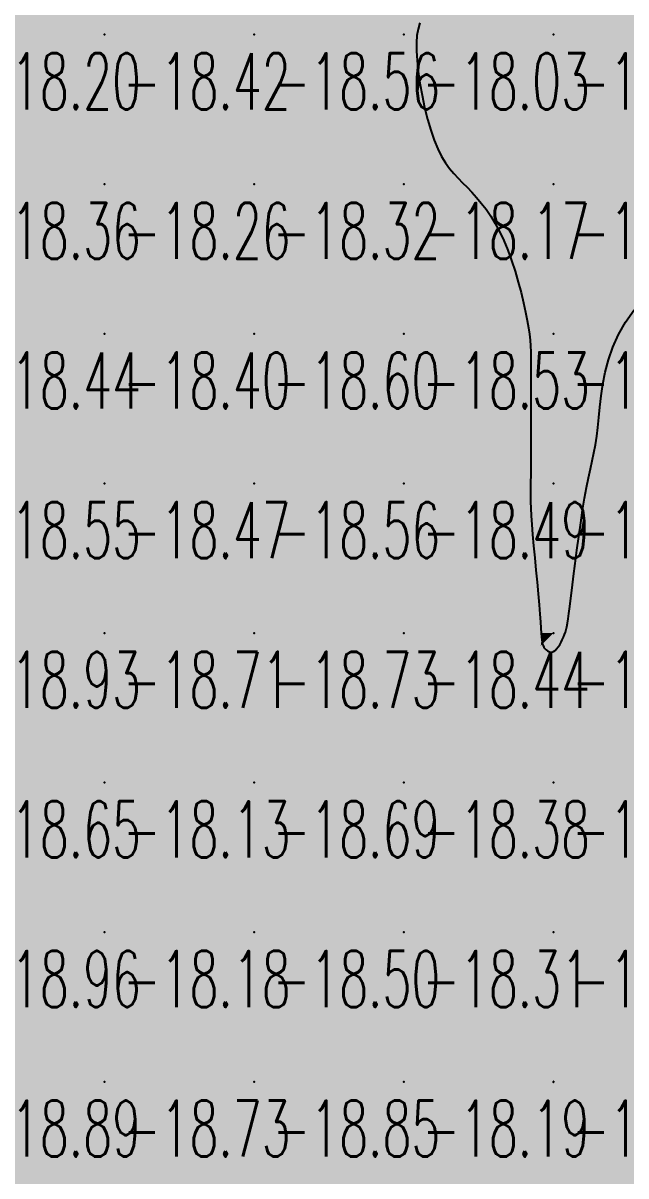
# Model space of a CAD drawing. Header units: millimetres. Extents: x 88261 to 90953, y 390274 to 392322.
# Drawn here: x 89434.8 to 89475.1, y 390890.9 to 390968 of the extents above; entities that cross this region are included whole.
import ezdxf
from ezdxf.enums import TextEntityAlignment as Align

# ---------------------------------------------------------------- set-up
doc = ezdxf.new("R2010")
doc.units = ezdxf.units.MM
doc.header["$LTSCALE"] = 25
for name, color, linetype in [('CN_03_00', 7, 'Continuous'), ('COTEAlt', 7, 'Continuous'), ('TN_COLORIAGE', 7, 'Continuous')]:
    doc.layers.add(name, color=color, linetype=linetype)
doc.styles.add('Simplex 1.0', font='Simplex.shx', dxfattribs={"width": 0.99, "height": 2.5})
doc.styles.get("Standard").update_dxf_attribs({"font": 'times.ttf'})

# ---------------------------------------------------------------- blocks, each defined once
blk = doc.blocks.new('COTE')
at = {"color": 0}
blk.add_point((0, 0), dxfattribs=at)
at = {"layer": 'COTEAlt'}
blk.add_attdef('ALT', text='', height=3.75, dxfattribs=at).set_placement((1.25, -1.25), align=Align.TOP_LEFT)

msp = doc.modelspace()

# ---------------------------------------------------------------- linework, layer by layer
at = {"layer": 'CN_03_00', "elevation": -18, "flags": 128}
msp.add_lwpolyline([(89461.318, 390968.015), (89461.201, 390967.609), (89461.124, 390967.18), (89461.086, 390966.7), (89461.088, 390966.145), (89461.13, 390965.495), (89461.21, 390964.768), (89461.324, 390963.988), (89461.468, 390963.18), (89461.639, 390962.369), (89461.832, 390961.581), (89462.045, 390960.84), (89462.274, 390960.17), (89462.515, 390959.591), (89462.767, 390959.095), (89463.031, 390958.666), (89463.304, 390958.291), (89463.586, 390957.954), (89463.877, 390957.641), (89464.176, 390957.338), (89464.483, 390957.03), (89464.795, 390956.704), (89465.111, 390956.354), (89465.428, 390955.974), (89465.743, 390955.56), (89466.054, 390955.108), (89466.358, 390954.612), (89466.652, 390954.068), (89466.934, 390953.472), (89467.2, 390952.821), (89467.449, 390952.129), (89467.68, 390951.416), (89467.891, 390950.697), (89468.08, 390949.991), (89468.246, 390949.315), (89468.386, 390948.686), (89468.5, 390948.123), (89468.587, 390947.636), (89468.65, 390947.207), (89468.692, 390946.814), (89468.717, 390946.432), (89468.729, 390946.038), (89468.733, 390945.607), (89468.731, 390945.116), (89468.729, 390944.541), (89468.728, 390943.867), (89468.728, 390943.111), (89468.73, 390942.301), (89468.733, 390941.464), (89468.735, 390940.627), (89468.736, 390939.816), (89468.736, 390939.058), (89468.733, 390938.38), (89468.728, 390937.8), (89468.723, 390937.3), (89468.718, 390936.854), (89468.718, 390936.435), (89468.724, 390936.017), (89468.739, 390935.572), (89468.764, 390935.075), (89468.803, 390934.498), (89468.857, 390933.825), (89468.922, 390933.074), (89468.995, 390932.273), (89469.071, 390931.45), (89469.149, 390930.632), (89469.222, 390929.849), (89469.288, 390929.128), (89469.343, 390928.496), (89469.383, 390927.975), (89469.412, 390927.557), (89469.434, 390927.228), (89469.452, 390926.973), (89469.469, 390926.777), (89469.49, 390926.626), (89469.519, 390926.504), (89469.558, 390926.399), (89469.612, 390926.297), (89469.679, 390926.201), (89469.757, 390926.115), (89469.844, 390926.044), (89469.939, 390925.992), (89470.039, 390925.965), (89470.144, 390925.966), (89470.25, 390926.001), (89470.356, 390926.072), (89470.461, 390926.175), (89470.564, 390926.305), (89470.662, 390926.454), (89470.755, 390926.617), (89470.84, 390926.789), (89470.918, 390926.962), (89470.986, 390927.131), (89471.043, 390927.294), (89471.092, 390927.464), (89471.137, 390927.658), (89471.18, 390927.892), (89471.226, 390928.183), (89471.276, 390928.549), (89471.335, 390929.006), (89471.405, 390929.571), (89471.49, 390930.254), (89471.587, 390931.035), (89471.696, 390931.887), (89471.813, 390932.782), (89471.937, 390933.694), (89472.066, 390934.596), (89472.198, 390935.46), (89472.33, 390936.259), (89472.462, 390936.973), (89472.591, 390937.615), (89472.716, 390938.202), (89472.834, 390938.754), (89472.945, 390939.29), (89473.046, 390939.827), (89473.136, 390940.386), (89473.214, 390940.985), (89473.28, 390941.638), (89473.347, 390942.342), (89473.429, 390943.088), (89473.541, 390943.87), (89473.697, 390944.678), (89473.914, 390945.505), (89474.205, 390946.343), (89474.586, 390947.184), (89475.065, 390948.018), (89475.631, 390948.831)], dxfattribs=at)
msp.add_lwpolyline([(89470.258, 390897.242), (89470.259, 390897.244), (89470.26, 390897.246), (89470.261, 390897.248), (89470.262, 390897.25), (89470.262, 390897.252), (89470.262, 390897.254), (89470.262, 390897.256), (89470.261, 390897.258), (89470.26, 390897.26), (89470.258, 390897.261), (89470.257, 390897.263), (89470.255, 390897.263), (89470.253, 390897.264), (89470.251, 390897.264), (89470.249, 390897.263), (89470.247, 390897.262), (89470.245, 390897.26), (89470.243, 390897.257), (89470.241, 390897.254), (89470.239, 390897.251), (89470.237, 390897.247), (89470.235, 390897.244), (89470.234, 390897.24), (89470.232, 390897.236), (89470.23, 390897.233), (89470.229, 390897.23), (89470.228, 390897.227), (89470.227, 390897.224), (89470.227, 390897.222), (89470.227, 390897.22), (89470.228, 390897.219), (89470.229, 390897.218), (89470.231, 390897.218), (89470.233, 390897.218), (89470.235, 390897.219), (89470.238, 390897.221), (89470.241, 390897.222), (89470.243, 390897.224), (89470.246, 390897.225), (89470.248, 390897.227), (89470.25, 390897.229), (89470.251, 390897.231), (89470.253, 390897.232), (89470.254, 390897.234), (89470.255, 390897.236), (89470.256, 390897.238), (89470.257, 390897.24), (89470.258, 390897.242)], close=True, dxfattribs=at)
at = {"layer": 'TN_COLORIAGE', "color": 203}
for points in [[(89430.249, 390967.239, -18.357), (89440.249, 390967.239, -18.357), (89440.249, 390977.239, -18.357)], [(89430.249, 390977.239, -18.357), (89430.249, 390967.239, -18.357), (89440.249, 390977.239, -18.357)], [(89440.249, 390967.239, -18.357), (89450.249, 390967.239, -18.357), (89450.249, 390977.239, -18.357)], [(89440.249, 390977.239, -18.357), (89440.249, 390967.239, -18.357), (89450.249, 390977.239, -18.357)], [(89450.249, 390967.239, -18.162), (89460.249, 390967.239, -18.162), (89460.249, 390977.239, -18.162)], [(89450.249, 390977.239, -18.162), (89450.249, 390967.239, -18.162), (89460.249, 390977.239, -18.162)], [(89460.249, 390977.239, -18), (89465.12, 390977.239, -18), (89460.249, 390967.239, -18), (89461.785, 390968.776, -18)], [(89460.649, 390967.239, -18.031), (89461.785, 390968.776, -18.031), (89460.249, 390967.239, -18.031)], [(89430.249, 390957.239, -18.424), (89440.249, 390957.239, -18.424), (89440.249, 390967.239, -18.424)], [(89430.249, 390967.239, -18.424), (89430.249, 390957.239, -18.424), (89440.249, 390967.239, -18.424)], [(89440.249, 390957.239, -18.557), (89450.249, 390957.239, -18.557), (89450.249, 390967.239, -18.557)], [(89440.249, 390967.239, -18.557), (89440.249, 390957.239, -18.557), (89450.249, 390967.239, -18.557)], [(89450.249, 390957.239, -18.031), (89460.249, 390957.239, -18.031), (89460.249, 390967.239, -18.031)], [(89450.249, 390967.239, -18.031), (89450.249, 390957.239, -18.031), (89460.249, 390967.239, -18.031)], [(89460.249, 390957.239, -18), (89462.145, 390959.136, -18), (89460.249, 390967.239, -18), (89460.649, 390967.239, -18)], [(89462.145, 390959.136, -18.174), (89464.413, 390957.239, -18.174), (89460.249, 390957.239, -18.174)], [(89430.249, 390947.239, -18.256), (89440.249, 390947.239, -18.256), (89440.249, 390957.239, -18.256)], [(89430.249, 390957.239, -18.256), (89430.249, 390947.239, -18.256), (89440.249, 390957.239, -18.256)], [(89440.249, 390947.239, -18.323), (89450.249, 390947.239, -18.323), (89450.249, 390957.239, -18.323)], [(89440.249, 390957.239, -18.323), (89440.249, 390947.239, -18.323), (89450.249, 390957.239, -18.323)], [(89450.249, 390947.239, -18.174), (89460.249, 390947.239, -18.174), (89460.249, 390957.239, -18.174)], [(89450.249, 390957.239, -18.174), (89450.249, 390947.239, -18.174), (89460.249, 390957.239, -18.174)], [(89460.249, 390947.239, -18), (89467.097, 390954.088, -18), (89460.249, 390957.239, -18), (89464.413, 390957.239, -18)], [(89467.097, 390954.088, -18.53), (89468.801, 390947.239, -18.53), (89460.249, 390947.239, -18.53)], [(89480.249, 390953.79, -18.188), (89473.475, 390947.239, -18.188), (89480.249, 390947.239, -18.188)], [(89430.249, 390937.239, -18.396), (89440.249, 390937.239, -18.396), (89440.249, 390947.239, -18.396)], [(89430.249, 390947.239, -18.396), (89430.249, 390937.239, -18.396), (89440.249, 390947.239, -18.396)], [(89440.249, 390937.239, -18.602), (89450.249, 390937.239, -18.602), (89450.249, 390947.239, -18.602)], [(89440.249, 390947.239, -18.602), (89440.249, 390937.239, -18.602), (89450.249, 390947.239, -18.602)], [(89450.249, 390937.239, -18.53), (89460.249, 390937.239, -18.53), (89460.249, 390947.239, -18.53)], [(89450.249, 390947.239, -18.53), (89450.249, 390937.239, -18.53), (89460.249, 390947.239, -18.53)], [(89460.249, 390947.239, -18), (89468.801, 390947.239, -18), (89460.249, 390937.239, -18), (89468.701, 390945.692, -18)], [(89480.249, 390937.239, -18), (89472.342, 390937.239, -18), (89480.249, 390947.239, -18), (89473.367, 390940.357, -18)], [(89473.475, 390947.239, -18.188), (89473.367, 390940.357, -18.188), (89480.249, 390947.239, -18.188)], [(89468.701, 390945.692, -18.49), (89468.766, 390937.239, -18.49), (89460.249, 390937.239, -18.49)], [(89430.249, 390927.239, -18.471), (89440.249, 390927.239, -18.471), (89440.249, 390937.239, -18.471)], [(89430.249, 390937.239, -18.471), (89430.249, 390927.239, -18.471), (89440.249, 390937.239, -18.471)], [(89440.249, 390927.239, -18.558), (89450.249, 390927.239, -18.558), (89450.249, 390937.239, -18.558)], [(89440.249, 390937.239, -18.558), (89440.249, 390927.239, -18.558), (89450.249, 390937.239, -18.558)], [(89450.249, 390927.239, -18.49), (89460.249, 390927.239, -18.49), (89460.249, 390937.239, -18.49)], [(89450.249, 390937.239, -18.49), (89450.249, 390927.239, -18.49), (89460.249, 390937.239, -18.49)], [(89460.249, 390937.239, -18), (89468.766, 390937.239, -18), (89460.249, 390927.239, -18), (89468.637, 390935.628, -18)], [(89480.249, 390927.239, -18), (89471.104, 390927.239, -18), (89480.249, 390937.239, -18), (89471.246, 390928.237, -18)], [(89472.342, 390937.239, -18.322), (89471.246, 390928.237, -18.322), (89480.249, 390937.239, -18.322)], [(89468.637, 390935.628, -18.444), (89469.505, 390927.239, -18.444), (89460.249, 390927.239, -18.444)], [(89430.249, 390917.239, -18.714), (89440.249, 390917.239, -18.714), (89440.249, 390927.239, -18.714)], [(89430.249, 390927.239, -18.714), (89430.249, 390917.239, -18.714), (89440.249, 390927.239, -18.714)], [(89440.249, 390917.239, -18.733), (89450.249, 390917.239, -18.733), (89450.249, 390927.239, -18.733)], [(89440.249, 390927.239, -18.733), (89440.249, 390917.239, -18.733), (89450.249, 390927.239, -18.733)], [(89450.249, 390917.239, -18.444), (89460.249, 390917.239, -18.444), (89460.249, 390927.239, -18.444)], [(89450.249, 390927.239, -18.444), (89450.249, 390917.239, -18.444), (89460.249, 390927.239, -18.444)], [(89460.249, 390927.239, -18), (89469.505, 390927.239, -18), (89460.249, 390917.239, -18), (89469.399, 390926.39, -18)], [(89470.249, 390917.239, -18.382), (89480.249, 390917.239, -18.382), (89480.249, 390927.239, -18.382)], [(89480.249, 390927.239, -18), (89471.104, 390927.239, -18), (89470.249, 390917.239, -18), (89470.249, 390925.594, -18)], [(89460.249, 390917.239, -18), (89469.399, 390926.39, -18), (89470.249, 390917.239, -18), (89470.249, 390925.594, -18)], [(89430.249, 390907.239, -18.126), (89440.249, 390907.239, -18.126), (89440.249, 390917.239, -18.126)], [(89430.249, 390917.239, -18.126), (89430.249, 390907.239, -18.126), (89440.249, 390917.239, -18.126)], [(89440.249, 390907.239, -18.691), (89450.249, 390907.239, -18.691), (89450.249, 390917.239, -18.691)], [(89440.249, 390917.239, -18.691), (89440.249, 390907.239, -18.691), (89450.249, 390917.239, -18.691)], [(89450.249, 390907.239, -18.384), (89460.249, 390907.239, -18.384), (89460.249, 390917.239, -18.384)], [(89450.249, 390917.239, -18.384), (89450.249, 390907.239, -18.384), (89460.249, 390917.239, -18.384)], [(89460.249, 390907.239, -18.181), (89470.249, 390907.239, -18.181), (89470.249, 390917.239, -18.181)], [(89460.249, 390917.239, -18.181), (89460.249, 390907.239, -18.181), (89470.249, 390917.239, -18.181)], [(89470.249, 390907.239, -18.093), (89480.249, 390907.239, -18.093), (89480.249, 390917.239, -18.093)], [(89470.249, 390917.239, -18.093), (89470.249, 390907.239, -18.093), (89480.249, 390917.239, -18.093)], [(89430.249, 390897.239, -18.179), (89440.249, 390897.239, -18.179), (89440.249, 390907.239, -18.179)], [(89430.249, 390907.239, -18.179), (89430.249, 390897.239, -18.179), (89440.249, 390907.239, -18.179)], [(89440.249, 390897.239, -18.503), (89450.249, 390897.239, -18.503), (89450.249, 390907.239, -18.503)], [(89440.249, 390907.239, -18.503), (89440.249, 390897.239, -18.503), (89450.249, 390907.239, -18.503)], [(89450.249, 390897.239, -18.305), (89460.249, 390897.239, -18.305), (89460.249, 390907.239, -18.305)], [(89450.249, 390907.239, -18.305), (89450.249, 390897.239, -18.305), (89460.249, 390907.239, -18.305)], [(89460.249, 390897.239, -18), (89470.233, 390897.239, -18), (89470.249, 390907.239, -18), (89470.249, 390897.27, -18)], [(89460.249, 390907.239, -18.096), (89460.249, 390897.239, -18.096), (89470.249, 390907.239, -18.096)], [(89480.249, 390907.239, -18), (89470.266, 390897.257, -18), (89470.249, 390907.239, -18), (89470.249, 390897.27, -18)], [(89480.249, 390897.239, -18), (89470.257, 390897.239, -18), (89480.249, 390907.239, -18), (89470.266, 390897.257, -18)], [(89430.249, 390887.239, -18.726), (89440.249, 390887.239, -18.726), (89440.249, 390897.239, -18.726)], [(89430.249, 390897.239, -18.726), (89430.249, 390887.239, -18.726), (89440.249, 390897.239, -18.726)], [(89440.249, 390887.239, -18.847), (89450.249, 390887.239, -18.847), (89450.249, 390897.239, -18.847)], [(89440.249, 390897.239, -18.847), (89440.249, 390887.239, -18.847), (89450.249, 390897.239, -18.847)], [(89450.249, 390887.239, -18.187), (89460.249, 390887.239, -18.187), (89460.249, 390897.239, -18.187)], [(89450.249, 390897.239, -18.187), (89450.249, 390887.239, -18.187), (89460.249, 390897.239, -18.187)], [(89460.249, 390897.239, -18), (89470.233, 390897.239, -18), (89460.249, 390887.239, -18), (89470.221, 390897.212, -18)], [(89470.249, 390887.239, -18.351), (89480.249, 390887.239, -18.351), (89480.249, 390897.239, -18.351)], [(89480.249, 390897.239, -18), (89470.257, 390897.239, -18), (89470.249, 390887.239, -18), (89470.249, 390897.225, -18)], [(89470.249, 390887.239, -18), (89470.249, 390897.225, -18), (89460.249, 390887.239, -18), (89470.221, 390897.212, -18)]]:
    msp.add_solid(points, dxfattribs=at)
at = {"layer": 'TN_COLORIAGE', "color": 193}
for points in [[(89461.785, 390968.776, -17.257), (89460.649, 390967.239, -17.257), (89470.249, 390977.239, -17.257), (89470.249, 390967.239, -17.257)], [(89470.249, 390967.239, -17.511), (89480.249, 390967.239, -17.511), (89480.249, 390977.239, -17.511)], [(89470.249, 390977.239, -17.511), (89470.249, 390967.239, -17.511), (89480.249, 390977.239, -17.511)], [(89460.649, 390967.239, -17.257), (89462.145, 390959.136, -17.257), (89470.249, 390967.239, -17.257)], [(89464.413, 390957.239, -17.257), (89462.145, 390959.136, -17.257), (89470.249, 390957.239, -17.257), (89470.249, 390967.239, -17.257)], [(89470.249, 390957.239, -17.718), (89480.249, 390957.239, -17.718), (89480.249, 390967.239, -17.718)], [(89470.249, 390967.239, -17.718), (89470.249, 390957.239, -17.718), (89480.249, 390967.239, -17.718)], [(89464.413, 390957.239, -17.756), (89467.097, 390954.088, -17.756), (89470.249, 390957.239, -17.756)], [(89468.801, 390947.239, -17.756), (89467.097, 390954.088, -17.756), (89470.249, 390947.239, -17.756), (89470.249, 390957.239, -17.756)], [(89473.475, 390947.239, -17.901), (89480.249, 390953.79, -17.901), (89470.249, 390947.239, -17.901), (89480.249, 390957.239, -17.901)], [(89470.249, 390957.239, -17.901), (89470.249, 390947.239, -17.901), (89480.249, 390957.239, -17.901)], [(89468.766, 390937.239, -17.91), (89468.701, 390945.692, -17.91), (89470.249, 390937.239, -17.91), (89470.249, 390947.239, -17.91)], [(89468.701, 390945.692, -17.91), (89468.801, 390947.239, -17.91), (89470.249, 390947.239, -17.91)], [(89473.367, 390940.357, -17.91), (89473.475, 390947.239, -17.91), (89470.249, 390937.239, -17.91), (89470.249, 390947.239, -17.91)], [(89473.367, 390940.357, -17.915), (89472.342, 390937.239, -17.915), (89470.249, 390937.239, -17.915)], [(89469.505, 390927.239, -17.915), (89468.637, 390935.628, -17.915), (89470.249, 390927.239, -17.915), (89470.249, 390937.239, -17.915)], [(89468.637, 390935.628, -17.915), (89468.766, 390937.239, -17.915), (89470.249, 390937.239, -17.915)], [(89471.246, 390928.237, -17.915), (89472.342, 390937.239, -17.915), (89470.249, 390927.239, -17.915), (89470.249, 390937.239, -17.915)], [(89471.246, 390928.237, -17.964), (89471.104, 390927.239, -17.964), (89470.249, 390927.239, -17.964)], [(89470.249, 390925.594, -17.964), (89469.399, 390926.39, -17.964), (89470.249, 390927.239, -17.964)], [(89469.399, 390926.39, -17.964), (89469.505, 390927.239, -17.964), (89470.249, 390927.239, -17.964)], [(89470.249, 390925.594, -17.964), (89471.104, 390927.239, -17.964), (89470.249, 390927.239, -17.964)], [(89470.221, 390897.212, -18), (89470.249, 390897.225, -18), (89470.249, 390897.239, -18)], [(89470.221, 390897.212, -18), (89470.233, 390897.239, -18), (89470.249, 390897.239, -18)], [(89470.249, 390897.27, -18), (89470.233, 390897.239, -18), (89470.249, 390897.239, -18)], [(89470.249, 390897.27, -18), (89470.266, 390897.257, -18), (89470.249, 390897.239, -18)], [(89470.266, 390897.257, -18), (89470.257, 390897.239, -18), (89470.249, 390897.239, -18)], [(89470.249, 390897.225, -18), (89470.257, 390897.239, -18), (89470.249, 390897.239, -18)]]:
    msp.add_solid(points, dxfattribs=at)

# ---------------------------------------------------------------- block references
at = {"layer": 'COTEAlt'}
ref = msp.add_blockref('COTE', (89430.249, 390967.239), dxfattribs=at)
ref.add_attrib('ALT', '-18.20', dxfattribs={"height": 3.75, "style": 'Simplex 1.0', "width": 0.6}).set_placement((89431.499, 390965.989), align=Align.TOP_LEFT)
ref = msp.add_blockref('COTE', (89440.249, 390967.239), dxfattribs=at)
ref.add_attrib('ALT', '-18.42', dxfattribs={"height": 3.75, "style": 'Simplex 1.0', "width": 0.6}).set_placement((89441.499, 390965.989), align=Align.TOP_LEFT)
ref = msp.add_blockref('COTE', (89450.249, 390967.239), dxfattribs=at)
ref.add_attrib('ALT', '-18.56', dxfattribs={"height": 3.75, "style": 'Simplex 1.0', "width": 0.6}).set_placement((89451.499, 390965.989), align=Align.TOP_LEFT)
ref = msp.add_blockref('COTE', (89460.249, 390967.239), dxfattribs=at)
ref.add_attrib('ALT', '-18.03', dxfattribs={"height": 3.75, "style": 'Simplex 1.0', "width": 0.6}).set_placement((89461.499, 390965.989), align=Align.TOP_LEFT)
ref = msp.add_blockref('COTE', (89470.249, 390967.239), dxfattribs=at)
ref.add_attrib('ALT', '-17.26', dxfattribs={"height": 3.75, "style": 'Simplex 1.0', "width": 0.6}).set_placement((89471.499, 390965.989), align=Align.TOP_LEFT)
ref = msp.add_blockref('COTE', (89430.249, 390957.239), dxfattribs=at)
ref.add_attrib('ALT', '-18.36', dxfattribs={"height": 3.75, "style": 'Simplex 1.0', "width": 0.6}).set_placement((89431.499, 390955.989), align=Align.TOP_LEFT)
ref = msp.add_blockref('COTE', (89440.249, 390957.239), dxfattribs=at)
ref.add_attrib('ALT', '-18.26', dxfattribs={"height": 3.75, "style": 'Simplex 1.0', "width": 0.6}).set_placement((89441.499, 390955.989), align=Align.TOP_LEFT)
ref = msp.add_blockref('COTE', (89450.249, 390957.239), dxfattribs=at)
ref.add_attrib('ALT', '-18.32', dxfattribs={"height": 3.75, "style": 'Simplex 1.0', "width": 0.6}).set_placement((89451.499, 390955.989), align=Align.TOP_LEFT)
ref = msp.add_blockref('COTE', (89460.249, 390957.239), dxfattribs=at)
ref.add_attrib('ALT', '-18.17', dxfattribs={"height": 3.75, "style": 'Simplex 1.0', "width": 0.6}).set_placement((89461.499, 390955.989), align=Align.TOP_LEFT)
ref = msp.add_blockref('COTE', (89470.249, 390957.239), dxfattribs=at)
ref.add_attrib('ALT', '-17.76', dxfattribs={"height": 3.75, "style": 'Simplex 1.0', "width": 0.6}).set_placement((89471.499, 390955.989), align=Align.TOP_LEFT)
ref = msp.add_blockref('COTE', (89430.249, 390947.239), dxfattribs=at)
ref.add_attrib('ALT', '-18.44', dxfattribs={"height": 3.75, "style": 'Simplex 1.0', "width": 0.6}).set_placement((89431.499, 390945.989), align=Align.TOP_LEFT)
ref = msp.add_blockref('COTE', (89440.249, 390947.239), dxfattribs=at)
ref.add_attrib('ALT', '-18.40', dxfattribs={"height": 3.75, "style": 'Simplex 1.0', "width": 0.6}).set_placement((89441.499, 390945.989), align=Align.TOP_LEFT)
ref = msp.add_blockref('COTE', (89450.249, 390947.239), dxfattribs=at)
ref.add_attrib('ALT', '-18.60', dxfattribs={"height": 3.75, "style": 'Simplex 1.0', "width": 0.6}).set_placement((89451.499, 390945.989), align=Align.TOP_LEFT)
ref = msp.add_blockref('COTE', (89460.249, 390947.239), dxfattribs=at)
ref.add_attrib('ALT', '-18.53', dxfattribs={"height": 3.75, "style": 'Simplex 1.0', "width": 0.6}).set_placement((89461.499, 390945.989), align=Align.TOP_LEFT)
ref = msp.add_blockref('COTE', (89470.249, 390947.239), dxfattribs=at)
ref.add_attrib('ALT', '-17.91', dxfattribs={"height": 3.75, "style": 'Simplex 1.0', "width": 0.6}).set_placement((89471.499, 390945.989), align=Align.TOP_LEFT)
ref = msp.add_blockref('COTE', (89430.249, 390937.239), dxfattribs=at)
ref.add_attrib('ALT', '-18.55', dxfattribs={"height": 3.75, "style": 'Simplex 1.0', "width": 0.6}).set_placement((89431.499, 390935.989), align=Align.TOP_LEFT)
ref = msp.add_blockref('COTE', (89440.249, 390937.239), dxfattribs=at)
ref.add_attrib('ALT', '-18.47', dxfattribs={"height": 3.75, "style": 'Simplex 1.0', "width": 0.6}).set_placement((89441.499, 390935.989), align=Align.TOP_LEFT)
ref = msp.add_blockref('COTE', (89450.249, 390937.239), dxfattribs=at)
ref.add_attrib('ALT', '-18.56', dxfattribs={"height": 3.75, "style": 'Simplex 1.0', "width": 0.6}).set_placement((89451.499, 390935.989), align=Align.TOP_LEFT)
ref = msp.add_blockref('COTE', (89460.249, 390937.239), dxfattribs=at)
ref.add_attrib('ALT', '-18.49', dxfattribs={"height": 3.75, "style": 'Simplex 1.0', "width": 0.6}).set_placement((89461.499, 390935.989), align=Align.TOP_LEFT)
ref = msp.add_blockref('COTE', (89470.249, 390937.239), dxfattribs=at)
ref.add_attrib('ALT', '-17.91', dxfattribs={"height": 3.75, "style": 'Simplex 1.0', "width": 0.6}).set_placement((89471.499, 390935.989), align=Align.TOP_LEFT)
ref = msp.add_blockref('COTE', (89430.249, 390927.239), dxfattribs=at)
ref.add_attrib('ALT', '-18.93', dxfattribs={"height": 3.75, "style": 'Simplex 1.0', "width": 0.6}).set_placement((89431.499, 390925.989), align=Align.TOP_LEFT)
ref = msp.add_blockref('COTE', (89440.249, 390927.239), dxfattribs=at)
ref.add_attrib('ALT', '-18.71', dxfattribs={"height": 3.75, "style": 'Simplex 1.0', "width": 0.6}).set_placement((89441.499, 390925.989), align=Align.TOP_LEFT)
ref = msp.add_blockref('COTE', (89450.249, 390927.239), dxfattribs=at)
ref.add_attrib('ALT', '-18.73', dxfattribs={"height": 3.75, "style": 'Simplex 1.0', "width": 0.6}).set_placement((89451.499, 390925.989), align=Align.TOP_LEFT)
ref = msp.add_blockref('COTE', (89460.249, 390927.239), dxfattribs=at)
ref.add_attrib('ALT', '-18.44', dxfattribs={"height": 3.75, "style": 'Simplex 1.0', "width": 0.6}).set_placement((89461.499, 390925.989), align=Align.TOP_LEFT)
ref = msp.add_blockref('COTE', (89470.249, 390927.239), dxfattribs=at)
ref.add_attrib('ALT', '-17.96', dxfattribs={"height": 3.75, "style": 'Simplex 1.0', "width": 0.6}).set_placement((89471.499, 390925.989), align=Align.TOP_LEFT)
ref = msp.add_blockref('COTE', (89430.249, 390917.239), dxfattribs=at)
ref.add_attrib('ALT', '-18.65', dxfattribs={"height": 3.75, "style": 'Simplex 1.0', "width": 0.6}).set_placement((89431.499, 390915.989), align=Align.TOP_LEFT)
ref = msp.add_blockref('COTE', (89440.249, 390917.239), dxfattribs=at)
ref.add_attrib('ALT', '-18.13', dxfattribs={"height": 3.75, "style": 'Simplex 1.0', "width": 0.6}).set_placement((89441.499, 390915.989), align=Align.TOP_LEFT)
ref = msp.add_blockref('COTE', (89450.249, 390917.239), dxfattribs=at)
ref.add_attrib('ALT', '-18.69', dxfattribs={"height": 3.75, "style": 'Simplex 1.0', "width": 0.6}).set_placement((89451.499, 390915.989), align=Align.TOP_LEFT)
ref = msp.add_blockref('COTE', (89460.249, 390917.239), dxfattribs=at)
ref.add_attrib('ALT', '-18.38', dxfattribs={"height": 3.75, "style": 'Simplex 1.0', "width": 0.6}).set_placement((89461.499, 390915.989), align=Align.TOP_LEFT)
ref = msp.add_blockref('COTE', (89470.249, 390917.239), dxfattribs=at)
ref.add_attrib('ALT', '-18.18', dxfattribs={"height": 3.75, "style": 'Simplex 1.0', "width": 0.6}).set_placement((89471.499, 390915.989), align=Align.TOP_LEFT)
ref = msp.add_blockref('COTE', (89430.249, 390907.239), dxfattribs=at)
ref.add_attrib('ALT', '-18.96', dxfattribs={"height": 3.75, "style": 'Simplex 1.0', "width": 0.6}).set_placement((89431.499, 390905.989), align=Align.TOP_LEFT)
ref = msp.add_blockref('COTE', (89440.249, 390907.239), dxfattribs=at)
ref.add_attrib('ALT', '-18.18', dxfattribs={"height": 3.75, "style": 'Simplex 1.0', "width": 0.6}).set_placement((89441.499, 390905.989), align=Align.TOP_LEFT)
ref = msp.add_blockref('COTE', (89450.249, 390907.239), dxfattribs=at)
ref.add_attrib('ALT', '-18.50', dxfattribs={"height": 3.75, "style": 'Simplex 1.0', "width": 0.6}).set_placement((89451.499, 390905.989), align=Align.TOP_LEFT)
ref = msp.add_blockref('COTE', (89460.249, 390907.239), dxfattribs=at)
ref.add_attrib('ALT', '-18.31', dxfattribs={"height": 3.75, "style": 'Simplex 1.0', "width": 0.6}).set_placement((89461.499, 390905.989), align=Align.TOP_LEFT)
ref = msp.add_blockref('COTE', (89470.249, 390907.239), dxfattribs=at)
ref.add_attrib('ALT', '-18.10', dxfattribs={"height": 3.75, "style": 'Simplex 1.0', "width": 0.6}).set_placement((89471.499, 390905.989), align=Align.TOP_LEFT)
ref = msp.add_blockref('COTE', (89430.249, 390897.239), dxfattribs=at)
ref.add_attrib('ALT', '-18.89', dxfattribs={"height": 3.75, "style": 'Simplex 1.0', "width": 0.6}).set_placement((89431.499, 390895.989), align=Align.TOP_LEFT)
ref = msp.add_blockref('COTE', (89440.249, 390897.239), dxfattribs=at)
ref.add_attrib('ALT', '-18.73', dxfattribs={"height": 3.75, "style": 'Simplex 1.0', "width": 0.6}).set_placement((89441.499, 390895.989), align=Align.TOP_LEFT)
ref = msp.add_blockref('COTE', (89450.249, 390897.239), dxfattribs=at)
ref.add_attrib('ALT', '-18.85', dxfattribs={"height": 3.75, "style": 'Simplex 1.0', "width": 0.6}).set_placement((89451.499, 390895.989), align=Align.TOP_LEFT)
ref = msp.add_blockref('COTE', (89460.249, 390897.239), dxfattribs=at)
ref.add_attrib('ALT', '-18.19', dxfattribs={"height": 3.75, "style": 'Simplex 1.0', "width": 0.6}).set_placement((89461.499, 390895.989), align=Align.TOP_LEFT)
ref = msp.add_blockref('COTE', (89470.249, 390897.239), dxfattribs=at)
ref.add_attrib('ALT', '-18.00', dxfattribs={"height": 3.75, "style": 'Simplex 1.0', "width": 0.6}).set_placement((89471.499, 390895.989), align=Align.TOP_LEFT)

doc.saveas('drawing.dxf')
